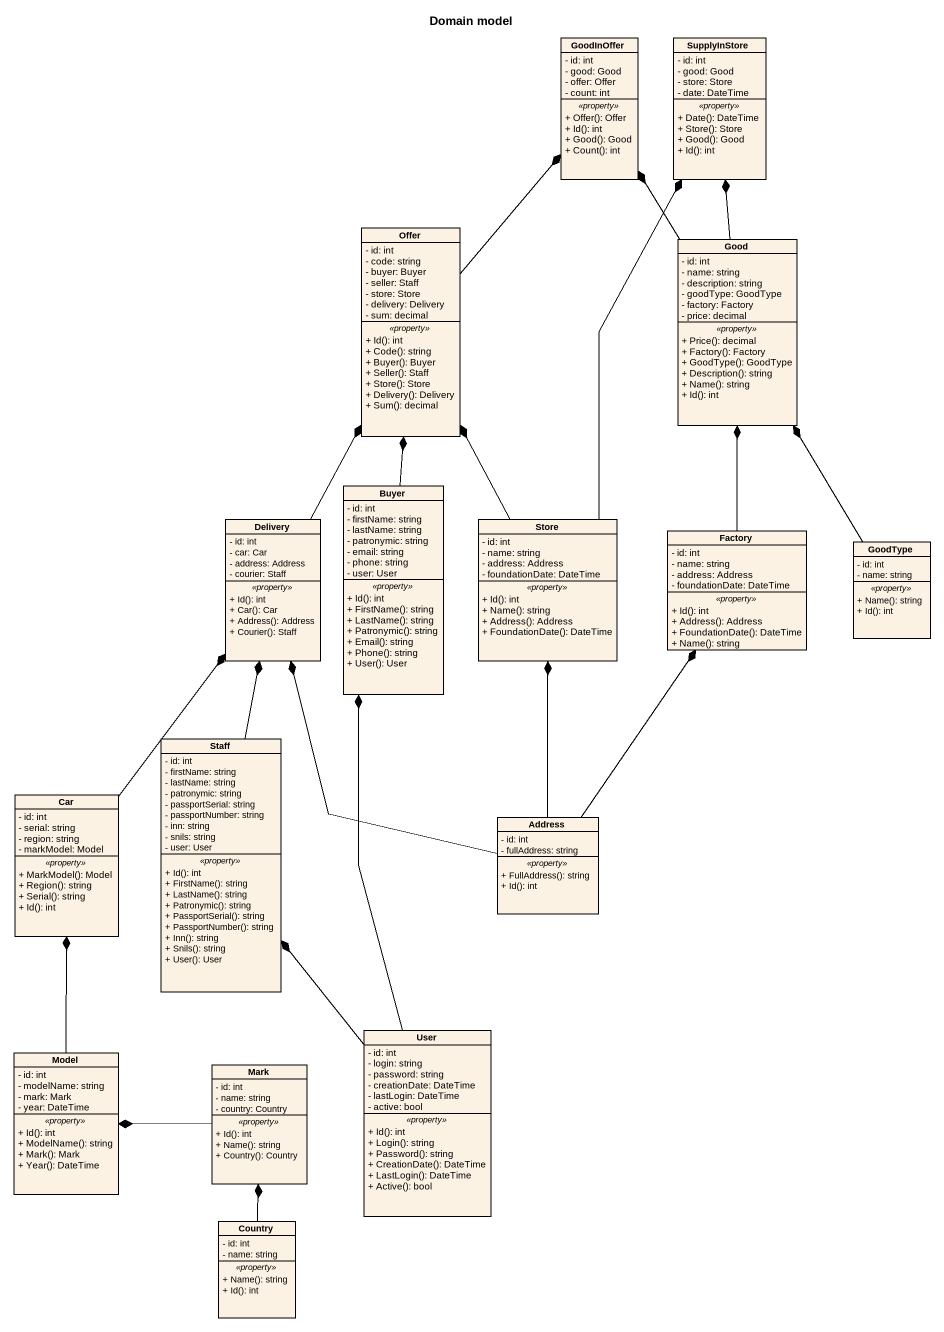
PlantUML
@startuml
title Domain model
hide circle
hide empty members
skinparam classAttributeIconSize 0
class GoodInOffer {
  - id: int
  - good: Good
  - offer: Offer
  - count: int
  .. <<property>> ..
  + Offer(): Offer
  + Id(): int
  + Good(): Good
  + Count(): int
}
class SupplyInStore {
  - id: int
  - good: Good
  - store: Store
  - date: DateTime
  .. <<property>> ..
  + Date(): DateTime
  + Store(): Store
  + Good(): Good
  + Id(): int
}
class Offer {
  - id: int
  - code: string
  - buyer: Buyer
  - seller: Staff
  - store: Store
  - delivery: Delivery
  - sum: decimal
  .. <<property>> ..
  + Id(): int
  + Code(): string
  + Buyer(): Buyer
  + Seller(): Staff
  + Store(): Store
  + Delivery(): Delivery
  + Sum(): decimal
}
class Good {
  - id: int
  - name: string
  - description: string
  - goodType: GoodType
  - factory: Factory
  - price: decimal
  .. <<property>> ..
  + Price(): decimal
  + Factory(): Factory
  + GoodType(): GoodType
  + Description(): string
  + Name(): string
  + Id(): int
}
class Buyer {
  - id: int
  - firstName: string
  - lastName: string
  - patronymic: string
  - email: string
  - phone: string
  - user: User
  .. <<property>> ..
  + Id(): int
  + FirstName(): string
  + LastName(): string
  + Patronymic(): string
  + Email(): string
  + Phone(): string
  + User(): User
}
class Delivery {
  - id: int
  - car: Car
  - address: Address
  - courier: Staff
  .. <<property>> ..
  + Id(): int
  + Car(): Car
  + Address(): Address
  + Courier(): Staff
}
class Store {
  - id: int
  - name: string
  - address: Address
  - foundationDate: DateTime
  .. <<property>> ..
  + Id(): int
  + Name(): string
  + Address(): Address
  + FoundationDate(): DateTime
}
class Factory {
  - id: int
  - name: string
  - address: Address
  - foundationDate: DateTime
  .. <<property>> ..
  + Id(): int
  + Address(): Address
  + FoundationDate(): DateTime
  + Name(): string
}
class GoodType {
  - id: int
  - name: string
  .. <<property>> ..
  + Name(): string
  + Id(): int
}
class Staff {
  - id: int
  - firstName: string
  - lastName: string
  - patronymic: string
  - passportSerial: string
  - passportNumber: string
  - inn: string
  - snils: string
  - user: User
  .. <<property>> ..
  + Id(): int
  + FirstName(): string
  + LastName(): string
  + Patronymic(): string
  + PassportSerial(): string
  + PassportNumber(): string
  + Inn(): string
  + Snils(): string
  + User(): User
}
class Car {
  - id: int
  - serial: string
  - region: string
  - markModel: Model
  .. <<property>> ..
  + MarkModel(): Model
  + Region(): string
  + Serial(): string
  + Id(): int
}
class Address {
  - id: int
  - fullAddress: string
  .. <<property>> ..
  + FullAddress(): string
  + Id(): int
}
class User {
  - id: int
  - login: string
  - password: string
  - creationDate: DateTime
  - lastLogin: DateTime
  - active: bool
  .. <<property>> ..
  + Id(): int
  + Login(): string
  + Password(): string
  + CreationDate(): DateTime
  + LastLogin(): DateTime
  + Active(): bool
}
class Model {
  - id: int
  - modelName: string
  - mark: Mark
  - year: DateTime
  .. <<property>> ..
  + Id(): int
  + ModelName(): string
  + Mark(): Mark
  + Year(): DateTime
}
class Mark {
  - id: int
  - name: string
  - country: Country
  .. <<property>> ..
  + Id(): int
  + Name(): string
  + Country(): Country
}
class Country {
  - id: int
  - name: string
  .. <<property>> ..
  + Name(): string
  + Id(): int
}
Offer -up-* GoodInOffer
Good -up-* GoodInOffer
Good -up-* SupplyInStore
Buyer -up-* Offer
Delivery -up-* Offer
Store -up-* SupplyInStore
Store -up-* Offer
Factory -up-* Good
GoodType -up-* Good
Staff -up-* Delivery
Car -up-* Delivery
Address -up-* Delivery
Address -up-* Store
Address -up-* Factory
User -up-* Buyer
User -up-* Staff
Model -up-* Car
Mark -left-* Model
Country -up-* Mark
@enduml
